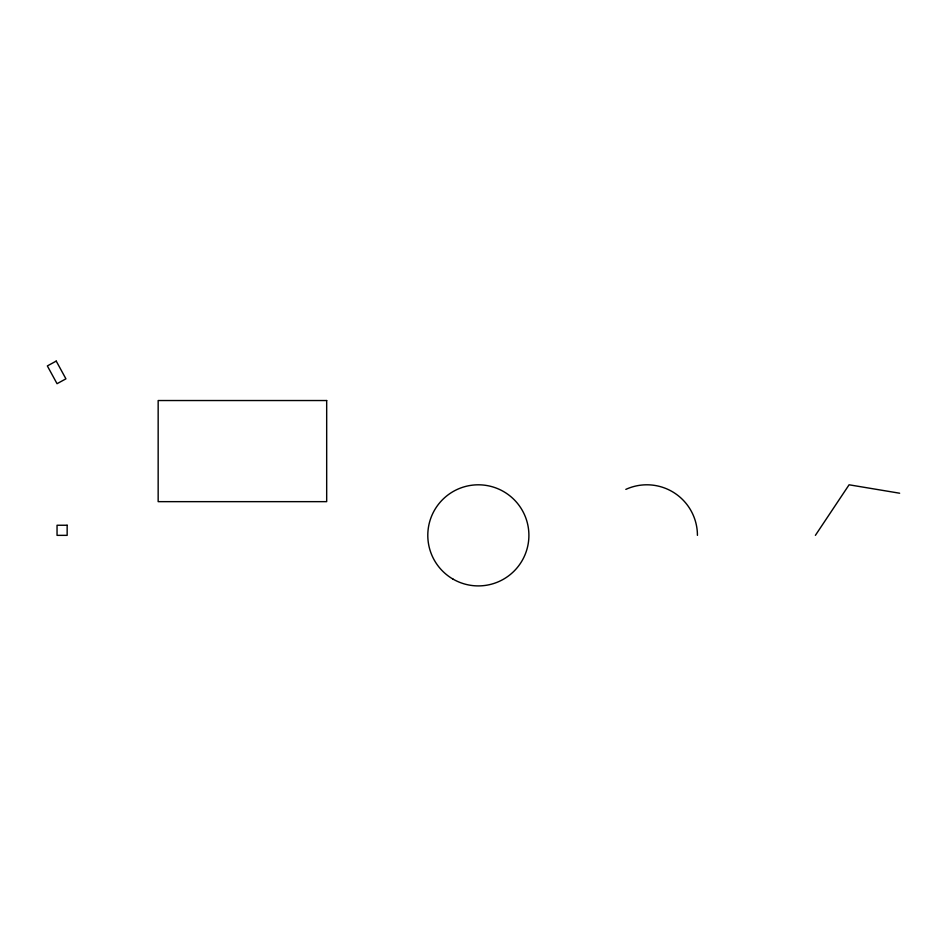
<?xml version="1.0" encoding="UTF-8"?>
<svg xmlns="http://www.w3.org/2000/svg" width="947" height="947" viewBox="0 0 947 947"><rect width="100%" height="100%" fill="white"/><g stroke="black" fill="none" stroke-linecap="round" stroke-linejoin="round"><path stroke-width="1.42" d="M815.391 535.351L849.092 484.793L899.65 493.221M625.825 489.386A50.558 50.558 0 0 1 697.43 535.351M56.228 361.091L47.35 365.933L57.045 383.689L65.923 378.836L56.228 361.091M326.679 400.534L158.161 400.534L158.161 501.65L326.679 501.65L326.679 400.534M67.154 525.242L57.045 525.242L57.045 535.351L67.154 535.351L67.154 525.242M453.068 579.138A50.558 50.558 0 0 0 528.9 535.351A50.558 50.558 0 0 0 453.068 491.576A50.558 50.558 0 0 0 453.068 579.138"/></g></svg>
